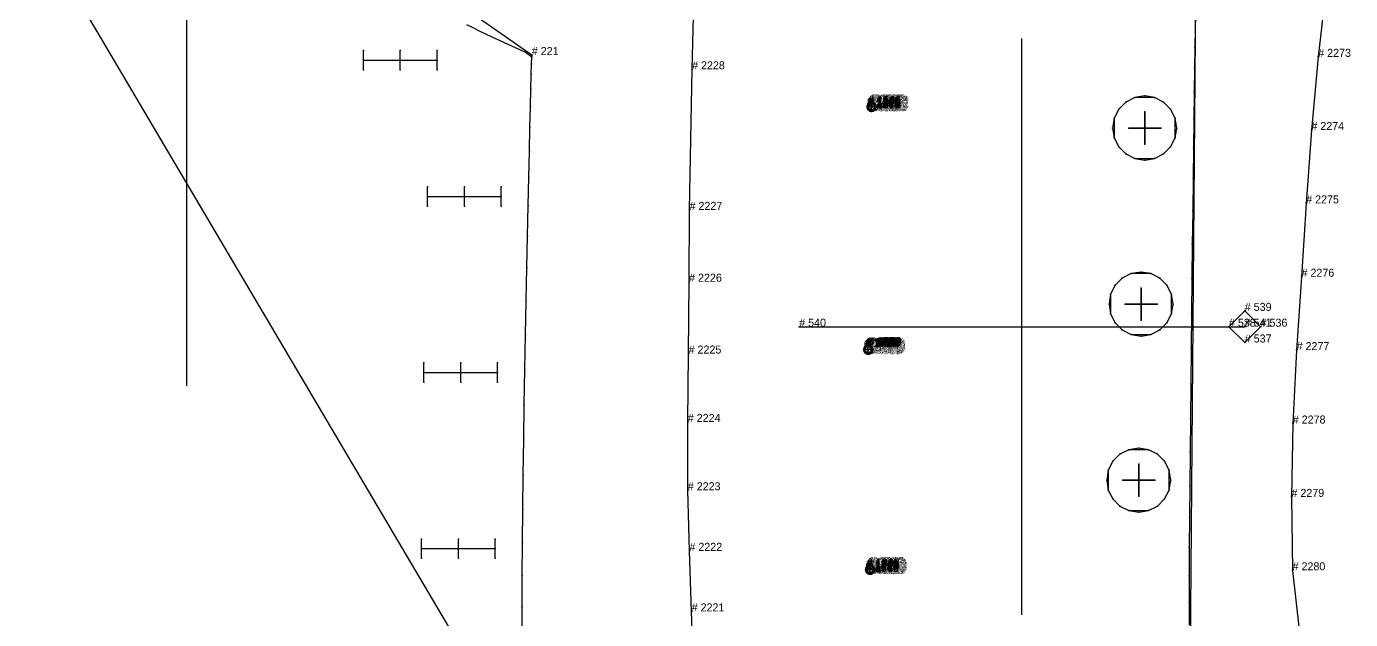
# Model space of a CAD drawing. Extents: x -129 to 180, y -125 to 336.
# Drawn here: x 24.36 to 65.71, y 188.91 to 207.43 of the extents above; entities that cross this region are included whole.
import ezdxf

# ---------------------------------------------------------------- set-up
doc = ezdxf.new("R2010")
doc.units = 0

# ---------------------------------------------------------------- blocks, each defined once
blk = doc.blocks.new('Pattern_74796_M')
at = {"layer": '1'}
for points in [[(45.217052, 186.382645), (45.131348, 189.159744), (45.061436, 191.051224), (45.011032, 192.943192), (45.010338, 195.077774), (45.036144, 197.212845), (45.050938, 199.456528), (45.065842, 201.700211), (45.14415, 206.090179), (45.260849, 210.641754)], [(64.961678, 208.761566), (64.700653, 206.480087), (64.486641, 204.193909), (64.323631, 201.903412), (64.178619, 199.611633), (64.024605, 197.32016), (63.904613, 195.027374), (63.864609, 192.73497), (63.898605, 190.442184), (64.31163, 186.728256)]]:
    blk.add_lwpolyline(points, dxfattribs=at)
at = {"layer": '2'}
for p in [(64.700653, 206.480087), (64.700653, 206.480087), (45.14415, 206.090179), (45.14415, 206.090179), (59.2799, 205.257431), (59.2799, 205.257431), (59.2799, 205.257431), (59.2799, 205.257431), (50.608654, 204.918518), (50.608654, 204.918518), (50.608677, 204.918533), (50.608677, 204.918533), (50.611362, 204.946045), (50.611362, 204.946045), (50.611362, 204.890991), (50.611362, 204.890991), (50.619385, 204.972519), (50.619385, 204.972519), (50.619385, 204.864517), (50.619385, 204.864517), (50.63242, 204.996918), (50.63242, 204.996918), (50.632431, 204.840118), (50.632431, 204.840118), (50.643944, 204.918518), (50.643944, 204.918518), (50.649986, 205.018295), (50.649986, 205.018295), (50.649986, 204.818741), (50.649986, 204.818741), (50.651978, 204.959015), (50.651978, 204.959015), (50.651978, 204.878021), (50.651978, 204.878021), (50.67136, 205.035858), (50.67136, 205.035858), (50.67136, 204.801193), (50.67136, 204.801193), (50.674938, 204.993362), (50.674938, 204.993362), (50.674938, 204.843689), (50.674938, 204.843689), (50.695763, 205.048889), (50.695763, 205.048889), (50.695763, 204.788162), (50.695763, 204.788162), (50.709263, 205.016296), (50.709263, 205.016296), (50.709263, 204.82074), (50.709263, 204.82074), (50.72224, 205.056915), (50.72224, 205.056915), (50.72224, 204.780121), (50.72224, 204.780121), (50.749779, 205.059631), (50.749779, 205.059631), (50.749779, 205.024353), (50.749779, 205.024353), (50.749779, 204.812683), (50.749779, 204.812683), (50.749779, 204.77742), (50.749779, 204.77742), (50.74979, 205.059647), (50.74979, 205.059647), (50.74979, 204.777435), (50.74979, 204.777435), (50.777294, 205.056915), (50.777294, 205.056915), (50.777294, 204.780121), (50.777294, 204.780121), (50.790268, 205.016296), (50.790268, 205.016296), (50.790268, 204.82074), (50.790268, 204.82074), (50.803772, 205.048889), (50.803772, 205.048889), (50.803772, 204.788162), (50.803772, 204.788162), (50.824608, 204.993362), (50.824608, 204.993362), (50.824608, 204.843689), (50.824608, 204.843689), (50.828159, 205.035843), (50.828159, 205.035843), (50.828159, 204.801193), (50.828159, 204.801193), (50.847546, 204.959015), (50.847546, 204.959015), (50.847546, 204.878021), (50.847546, 204.878021), (50.849548, 204.818756), (50.849548, 204.818756), (50.84956, 205.018295), (50.84956, 205.018295), (50.855602, 204.918518), (50.855602, 204.918518), (50.855602, 204.918518), (50.855602, 204.918518), (50.867088, 204.996918), (50.867088, 204.996918), (50.867088, 204.840118), (50.867088, 204.840118), (50.880127, 204.972519), (50.880127, 204.972519), (50.880127, 204.864532), (50.880127, 204.864532), (50.888157, 204.890991), (50.888157, 204.890991), (50.888168, 204.946045), (50.888168, 204.946045), (50.890892, 204.918518), (50.890892, 204.918518), (50.890892, 204.918518), (50.890892, 204.918518), (50.890903, 204.918533), (50.890903, 204.918533), (59.2799, 204.757431), (59.2799, 204.757431), (58.2799, 204.257431), (58.2799, 204.257431), (58.7799, 204.257431), (58.7799, 204.257431), (58.7799, 204.257431), (58.7799, 204.257431), (59.7799, 204.257431), (59.7799, 204.257431), (60.2799, 204.257431), (60.2799, 204.257431), (64.486641, 204.193909), (64.486641, 204.193909), (59.2799, 203.757431), (59.2799, 203.757431), (59.2799, 203.757431), (59.2799, 203.757431), (59.2799, 203.257431), (59.2799, 203.257431), (64.323631, 201.903412), (64.323631, 201.903412), (45.065842, 201.700211), (45.065842, 201.700211), (59.166245, 199.758636), (59.166245, 199.758636), (59.166245, 199.758636), (59.166245, 199.758636), (45.050938, 199.456528), (45.050938, 199.456528), (64.178619, 199.611633), (64.178619, 199.611633), (59.166245, 199.258636), (59.166245, 199.258636), (58.166245, 198.758636), (58.166245, 198.758636), (58.666245, 198.758636), (58.666245, 198.758636), (58.666245, 198.758636), (58.666245, 198.758636), (59.666245, 198.758636), (59.666245, 198.758636), (60.166245, 198.758636), (60.166245, 198.758636), (62.405724, 198.546295), (62.405724, 198.546295), (59.166245, 198.258636), (59.166245, 198.258636), (59.166245, 198.258636), (59.166245, 198.258636), (48.489353, 198.052383), (48.489353, 198.052383), (59.166245, 197.758636), (59.166245, 197.758636), (61.911888, 198.052383), (61.911888, 198.052383), (62.405724, 198.052383), (62.405724, 198.052383), (62.899643, 198.052383), (62.899643, 198.052383), (62.899643, 198.052383), (62.899643, 198.052383), (50.505478, 197.334946), (50.505478, 197.334946), (50.505493, 197.334976), (50.505493, 197.334976), (50.50819, 197.307434), (50.50819, 197.307434), (50.508202, 197.362518), (50.508202, 197.362518), (50.51622, 197.388962), (50.51622, 197.388962), (50.51622, 197.280975), (50.51622, 197.280975), (50.529259, 197.256577), (50.529259, 197.256577), (50.52927, 197.413361), (50.52927, 197.413361), (50.540771, 197.334976), (50.540771, 197.334976), (50.546825, 197.434753), (50.546825, 197.434753), (50.548813, 197.375473), (50.548813, 197.375473), (50.548813, 197.294479), (50.548813, 197.294479), (50.568199, 197.452301), (50.568199, 197.452301), (50.571762, 197.409805), (50.571762, 197.409805), (50.571762, 197.260132), (50.571762, 197.260132), (50.59259, 197.465332), (50.59259, 197.465332), (50.606091, 197.432755), (50.606091, 197.432755), (50.619053, 197.473358), (50.619053, 197.473358), (50.646591, 197.476044), (50.646591, 197.476044), (50.646606, 197.476074), (50.646606, 197.476074), (50.646606, 197.440796), (50.646606, 197.440796), (50.674118, 197.473358), (50.674118, 197.473358), (50.687096, 197.432755), (50.687096, 197.432755), (50.700596, 197.465332), (50.700596, 197.465332), (50.721436, 197.409805), (50.721436, 197.409805), (50.721436, 197.260132), (50.721436, 197.260132), (50.724987, 197.452301), (50.724987, 197.452301), (50.74437, 197.375473), (50.74437, 197.375473), (50.744385, 197.294479), (50.744385, 197.294479), (50.746372, 197.434738), (50.746372, 197.434738), (50.752441, 197.334976), (50.752441, 197.334976), (50.752441, 197.334976), (50.752441, 197.334976), (50.763916, 197.413361), (50.763916, 197.413361), (50.763916, 197.256577), (50.763916, 197.256577), (50.776962, 197.388962), (50.776962, 197.388962), (50.776962, 197.280975), (50.776962, 197.280975), (50.784996, 197.362503), (50.784996, 197.362503), (50.784996, 197.307434), (50.784996, 197.307434), (50.787693, 197.334946), (50.787693, 197.334946), (50.78772, 197.334976), (50.78772, 197.334976), (50.78772, 197.334976), (50.78772, 197.334976), (62.405724, 197.558563), (62.405724, 197.558563), (64.024605, 197.32016), (64.024605, 197.32016), (45.036144, 197.212845), (45.036144, 197.212845), (50.546814, 197.235199), (50.546814, 197.235199), (50.568199, 197.217651), (50.568199, 197.217651), (50.59259, 197.204605), (50.59259, 197.204605), (50.606091, 197.237198), (50.606091, 197.237198), (50.619064, 197.196579), (50.619064, 197.196579), (50.646591, 197.193848), (50.646591, 197.193848), (50.646606, 197.229141), (50.646606, 197.229141), (50.646606, 197.193863), (50.646606, 197.193863), (50.674118, 197.196564), (50.674118, 197.196564), (50.687096, 197.237198), (50.687096, 197.237198), (50.700596, 197.204605), (50.700596, 197.204605), (50.724987, 197.217651), (50.724987, 197.217651), (50.746372, 197.235199), (50.746372, 197.235199), (45.010338, 195.077774), (45.010338, 195.077774), (63.904613, 195.027374), (63.904613, 195.027374), (59.0947, 194.259125), (59.0947, 194.259125), (59.0947, 194.259125), (59.0947, 194.259125), (59.0947, 193.759125), (59.0947, 193.759125), (58.0947, 193.259125), (58.0947, 193.259125), (58.5947, 193.259125), (58.5947, 193.259125), (58.5947, 193.259125), (58.5947, 193.259125), (59.5947, 193.259125), (59.5947, 193.259125), (60.0947, 193.259125), (60.0947, 193.259125), (45.011032, 192.943192), (45.011032, 192.943192), (59.0947, 192.759125), (59.0947, 192.759125), (59.0947, 192.759125), (59.0947, 192.759125), (63.864609, 192.73497), (63.864609, 192.73497), (59.0947, 192.259125), (59.0947, 192.259125), (45.061436, 191.051224), (45.061436, 191.051224), (50.563854, 190.465485), (50.563854, 190.465485), (50.563877, 190.465485), (50.563877, 190.465485), (50.566551, 190.493011), (50.566551, 190.493011), (50.566551, 190.437958), (50.566551, 190.437958), (50.57457, 190.519501), (50.57457, 190.519501), (50.57457, 190.411484), (50.57457, 190.411484), (50.587608, 190.3871), (50.587608, 190.3871), (50.58762, 190.543884), (50.58762, 190.543884), (50.599133, 190.465485), (50.599133, 190.465485), (50.605175, 190.565277), (50.605175, 190.565277), (50.605175, 190.365707), (50.605175, 190.365707), (50.607178, 190.505997), (50.607178, 190.505997), (50.607178, 190.425003), (50.607178, 190.425003), (50.626549, 190.582825), (50.626549, 190.582825), (50.626549, 190.348175), (50.626549, 190.348175), (50.630127, 190.540314), (50.630127, 190.540314), (50.630127, 190.390656), (50.630127, 190.390656), (50.65094, 190.595856), (50.65094, 190.595856), (50.65094, 190.335114), (50.65094, 190.335114), (50.664452, 190.563263), (50.664452, 190.563263), (50.664463, 190.367706), (50.664463, 190.367706), (50.677414, 190.603882), (50.677414, 190.603882), (50.677414, 190.327103), (50.677414, 190.327103), (50.704967, 190.606598), (50.704967, 190.606598), (50.704967, 190.57132), (50.704967, 190.57132), (50.704967, 190.35965), (50.704967, 190.35965), (50.704967, 190.324371), (50.704967, 190.324371), (50.70499, 190.606598), (50.70499, 190.606598), (50.70499, 190.324387), (50.70499, 190.324387), (50.732494, 190.603882), (50.732494, 190.603882), (50.732494, 190.327103), (50.732494, 190.327103), (50.745457, 190.563263), (50.745457, 190.563263), (50.745457, 190.367722), (50.745457, 190.367722), (50.758945, 190.595856), (50.758945, 190.595856), (50.758957, 190.335129), (50.758957, 190.335129), (50.779785, 190.540314), (50.779785, 190.540314), (50.779797, 190.390656), (50.779797, 190.390656), (50.783348, 190.582825), (50.783348, 190.582825), (50.783348, 190.348175), (50.783348, 190.348175), (50.802719, 190.505997), (50.802719, 190.505997), (50.802719, 190.424988), (50.802719, 190.424988), (50.804749, 190.565277), (50.804749, 190.565277), (50.804749, 190.365707), (50.804749, 190.365707), (50.810802, 190.465485), (50.810802, 190.465485), (50.810802, 190.465485), (50.810802, 190.465485), (50.822289, 190.543884), (50.822289, 190.543884), (50.822289, 190.3871), (50.822289, 190.3871), (50.835327, 190.519501), (50.835327, 190.519501), (50.835327, 190.411499), (50.835327, 190.411499), (50.843357, 190.493011), (50.843357, 190.493011), (50.843357, 190.437958), (50.843357, 190.437958), (50.846081, 190.465485), (50.846081, 190.465485), (50.846081, 190.465485), (50.846081, 190.465485), (50.846104, 190.465485), (50.846104, 190.465485), (63.898605, 190.442184), (63.898605, 190.442184), (45.131348, 189.159744), (45.131348, 189.159744)]:
    blk.add_point(p, dxfattribs=at)
at = {"layer": '3'}
for p in [(60.857849, 207.34021), (60.857849, 207.34021), (60.849804, 206.775604), (60.849804, 206.775604), (60.840481, 206.112778), (60.840481, 206.112778), (58.970886, 205.208481), (58.970886, 205.208481), (59.588913, 205.208481), (59.588913, 205.208481), (60.830063, 205.36171), (60.830063, 205.36171), (58.470886, 204.84523), (58.470886, 204.84523), (58.692112, 205.066437), (58.692112, 205.066437), (59.867687, 205.066437), (59.867687, 205.066437), (60.088913, 204.84523), (60.088913, 204.84523), (58.328842, 204.566452), (58.328842, 204.566452), (60.230957, 204.566452), (60.230957, 204.566452), (60.818733, 204.532318), (60.818733, 204.532318), (58.328842, 203.94841), (58.328842, 203.94841), (60.230957, 203.94841), (60.230957, 203.94841), (58.470886, 203.669647), (58.470886, 203.669647), (60.088913, 203.669647), (60.088913, 203.669647), (60.806679, 203.634583), (60.806679, 203.634583), (58.692112, 203.44841), (58.692112, 203.44841), (58.970886, 203.306366), (58.970886, 203.306366), (59.588913, 203.306366), (59.588913, 203.306366), (59.867687, 203.44841), (59.867687, 203.44841), (60.794086, 202.678421), (60.794086, 202.678421), (60.781139, 201.673782), (60.781139, 201.673782), (60.768028, 200.630646), (60.768028, 200.630646), (58.357231, 199.346405), (58.357231, 199.346405), (58.578461, 199.567657), (58.578461, 199.567657), (58.857231, 199.709686), (58.857231, 199.709686), (59.475262, 199.709686), (59.475262, 199.709686), (59.754032, 199.567657), (59.754032, 199.567657), (59.975262, 199.346405), (59.975262, 199.346405), (60.754929, 199.558929), (60.754929, 199.558929), (58.215191, 199.067657), (58.215191, 199.067657), (60.117302, 199.067657), (60.117302, 199.067657), (58.215191, 198.449615), (58.215191, 198.449615), (58.357231, 198.170853), (58.357231, 198.170853), (59.975262, 198.170853), (59.975262, 198.170853), (60.117302, 198.449615), (60.117302, 198.449615), (60.742031, 198.468597), (60.742031, 198.468597), (58.578461, 197.949615), (58.578461, 197.949615), (58.857231, 197.807571), (58.857231, 197.807571), (59.475262, 197.807571), (59.475262, 197.807571), (59.754032, 197.949615), (59.754032, 197.949615), (60.729519, 197.369583), (60.729519, 197.369583), (60.717583, 196.271851), (60.717583, 196.271851), (60.706402, 195.185333), (60.706402, 195.185333), (58.506912, 194.068146), (58.506912, 194.068146), (58.785686, 194.210175), (58.785686, 194.210175), (59.403717, 194.210175), (59.403717, 194.210175), (59.682487, 194.068146), (59.682487, 194.068146), (60.696163, 194.11998), (60.696163, 194.11998), (58.143646, 193.568146), (58.143646, 193.568146), (58.285686, 193.846893), (58.285686, 193.846893), (59.903717, 193.846893), (59.903717, 193.846893), (60.045757, 193.568146), (60.045757, 193.568146), (58.143646, 192.950104), (58.143646, 192.950104), (60.045757, 192.950104), (60.045757, 192.950104), (60.687054, 193.085754), (60.687054, 193.085754), (58.285686, 192.671341), (58.285686, 192.671341), (58.506912, 192.450104), (58.506912, 192.450104), (58.785686, 192.30806), (58.785686, 192.30806), (59.403717, 192.30806), (59.403717, 192.30806), (59.682487, 192.450104), (59.682487, 192.450104), (59.903717, 192.671341), (59.903717, 192.671341), (60.679253, 192.09259), (60.679253, 192.09259), (60.672955, 191.150436), (60.672955, 191.150436), (60.668335, 190.269257), (60.668335, 190.269257), (60.665588, 189.458969), (60.665588, 189.458969)]:
    blk.add_point(p, dxfattribs=at)
at = {"layer": '7'}
blk.add_line((55.447533, 189.052429), (55.447533, 207.052429), dxfattribs=at)
at = {"layer": '8'}
for points in [[(60.698704, 186.643463), (60.87352, 208.417664)], [(60.864426, 207.796677), (60.857849, 207.34021), (60.849804, 206.775604), (60.840481, 206.112778), (60.830063, 205.36171), (60.818733, 204.532318), (60.806679, 203.634583), (60.794086, 202.678421), (60.781139, 201.673782), (60.768028, 200.630646), (60.754929, 199.558929), (60.742031, 198.468597), (60.729519, 197.369583), (60.717583, 196.271851), (60.706402, 195.185333), (60.696163, 194.11998), (60.687054, 193.085754), (60.679253, 192.09259), (60.672955, 191.150436), (60.668335, 190.269257), (60.665588, 189.458969), (60.664894, 188.729553)], [(50.890903, 204.918533), (50.608677, 204.918533)], [(50.74979, 204.777435), (50.74979, 205.059647)], [(48.489353, 198.052383), (62.405724, 198.052383)], [(50.787693, 197.334946), (50.505478, 197.334946)], [(50.646591, 197.193848), (50.646591, 197.476044)], [(50.846104, 190.465485), (50.563877, 190.465485)], [(50.70499, 190.324387), (50.70499, 190.606598)]]:
    blk.add_lwpolyline(points, dxfattribs=at)
for points in [[(59.2799, 205.257431), (58.970886, 205.208481), (58.692112, 205.066437), (58.470886, 204.84523), (58.328842, 204.566452), (58.2799, 204.257431), (58.328842, 203.94841), (58.470886, 203.669647), (58.692112, 203.44841), (58.970886, 203.306366), (59.2799, 203.257431), (59.588913, 203.306366), (59.867687, 203.44841), (60.088913, 203.669647), (60.230957, 203.94841), (60.2799, 204.257431), (60.230957, 204.566452), (60.088913, 204.84523), (59.867687, 205.066437), (59.588913, 205.208481), (59.2799, 205.257431)], [(50.890892, 204.918518), (50.888157, 204.890991), (50.880127, 204.864532), (50.867088, 204.840118), (50.849548, 204.818756), (50.828159, 204.801193), (50.803772, 204.788162), (50.777294, 204.780121), (50.749779, 204.77742), (50.72224, 204.780121), (50.695763, 204.788162), (50.67136, 204.801193), (50.649986, 204.818741), (50.632431, 204.840118), (50.619385, 204.864517), (50.611362, 204.890991), (50.608654, 204.918518), (50.611362, 204.946045), (50.619385, 204.972519), (50.63242, 204.996918), (50.649986, 205.018295), (50.67136, 205.035858), (50.695763, 205.048889), (50.72224, 205.056915), (50.749779, 205.059631), (50.777294, 205.056915), (50.803772, 205.048889), (50.828159, 205.035843), (50.84956, 205.018295), (50.867088, 204.996918), (50.880127, 204.972519), (50.888168, 204.946045), (50.890892, 204.918518)], [(50.855602, 204.918518), (50.847546, 204.878021), (50.824608, 204.843689), (50.790268, 204.82074), (50.749779, 204.812683), (50.709263, 204.82074), (50.674938, 204.843689), (50.651978, 204.878021), (50.643944, 204.918518), (50.651978, 204.959015), (50.674938, 204.993362), (50.709263, 205.016296), (50.749779, 205.024353), (50.790268, 205.016296), (50.824608, 204.993362), (50.847546, 204.959015), (50.855602, 204.918518)], [(59.2799, 203.757431), (59.2799, 204.757431), (59.2799, 203.757431)], [(58.7799, 204.257431), (59.7799, 204.257431), (58.7799, 204.257431)], [(59.166245, 199.758636), (58.857231, 199.709686), (58.578461, 199.567657), (58.357231, 199.346405), (58.215191, 199.067657), (58.166245, 198.758636), (58.215191, 198.449615), (58.357231, 198.170853), (58.578461, 197.949615), (58.857231, 197.807571), (59.166245, 197.758636), (59.475262, 197.807571), (59.754032, 197.949615), (59.975262, 198.170853), (60.117302, 198.449615), (60.166245, 198.758636), (60.117302, 199.067657), (59.975262, 199.346405), (59.754032, 199.567657), (59.475262, 199.709686), (59.166245, 199.758636)], [(59.166245, 198.258636), (59.166245, 199.258636), (59.166245, 198.258636)], [(58.666245, 198.758636), (59.666245, 198.758636), (58.666245, 198.758636)], [(62.899643, 198.052383), (62.405724, 197.558563), (61.911888, 198.052383), (62.405724, 198.546295), (62.899643, 198.052383)], [(50.78772, 197.334976), (50.784996, 197.307434), (50.776962, 197.280975), (50.763916, 197.256577), (50.746372, 197.235199), (50.724987, 197.217651), (50.700596, 197.204605), (50.674118, 197.196564), (50.646606, 197.193863), (50.619064, 197.196579), (50.59259, 197.204605), (50.568199, 197.217651), (50.546814, 197.235199), (50.529259, 197.256577), (50.51622, 197.280975), (50.50819, 197.307434), (50.505493, 197.334976), (50.508202, 197.362518), (50.51622, 197.388962), (50.52927, 197.413361), (50.546825, 197.434753), (50.568199, 197.452301), (50.59259, 197.465332), (50.619053, 197.473358), (50.646606, 197.476074), (50.674118, 197.473358), (50.700596, 197.465332), (50.724987, 197.452301), (50.746372, 197.434738), (50.763916, 197.413361), (50.776962, 197.388962), (50.784996, 197.362503), (50.78772, 197.334976)], [(50.752441, 197.334976), (50.744385, 197.294479), (50.721436, 197.260132), (50.687096, 197.237198), (50.646606, 197.229141), (50.606091, 197.237198), (50.571762, 197.260132), (50.548813, 197.294479), (50.540771, 197.334976), (50.548813, 197.375473), (50.571762, 197.409805), (50.606091, 197.432755), (50.646606, 197.440796), (50.687096, 197.432755), (50.721436, 197.409805), (50.74437, 197.375473), (50.752441, 197.334976)], [(59.0947, 194.259125), (58.785686, 194.210175), (58.506912, 194.068146), (58.285686, 193.846893), (58.143646, 193.568146), (58.0947, 193.259125), (58.143646, 192.950104), (58.285686, 192.671341), (58.506912, 192.450104), (58.785686, 192.30806), (59.0947, 192.259125), (59.403717, 192.30806), (59.682487, 192.450104), (59.903717, 192.671341), (60.045757, 192.950104), (60.0947, 193.259125), (60.045757, 193.568146), (59.903717, 193.846893), (59.682487, 194.068146), (59.403717, 194.210175), (59.0947, 194.259125)], [(59.0947, 192.759125), (59.0947, 193.759125), (59.0947, 192.759125)], [(58.5947, 193.259125), (59.5947, 193.259125), (58.5947, 193.259125)], [(50.846081, 190.465485), (50.843357, 190.437958), (50.835327, 190.411499), (50.822289, 190.3871), (50.804749, 190.365707), (50.783348, 190.348175), (50.758957, 190.335129), (50.732494, 190.327103), (50.704967, 190.324371), (50.677414, 190.327103), (50.65094, 190.335114), (50.626549, 190.348175), (50.605175, 190.365707), (50.587608, 190.3871), (50.57457, 190.411484), (50.566551, 190.437958), (50.563854, 190.465485), (50.566551, 190.493011), (50.57457, 190.519501), (50.58762, 190.543884), (50.605175, 190.565277), (50.626549, 190.582825), (50.65094, 190.595856), (50.677414, 190.603882), (50.704967, 190.606598), (50.732494, 190.603882), (50.758945, 190.595856), (50.783348, 190.582825), (50.804749, 190.565277), (50.822289, 190.543884), (50.835327, 190.519501), (50.843357, 190.493011), (50.846081, 190.465485)], [(50.810802, 190.465485), (50.802719, 190.424988), (50.779797, 190.390656), (50.745457, 190.367722), (50.704967, 190.35965), (50.664463, 190.367706), (50.630127, 190.390656), (50.607178, 190.425003), (50.599133, 190.465485), (50.607178, 190.505997), (50.630127, 190.540314), (50.664452, 190.563263), (50.704967, 190.57132), (50.745457, 190.563263), (50.779785, 190.540314), (50.802719, 190.505997), (50.810802, 190.465485)]]:
    blk.add_lwpolyline(points, close=True, dxfattribs=at)
at = {"layer": '85'}
for points in [[(60.864426, 207.796677), (60.857849, 207.34021), (60.849804, 206.775604), (60.840481, 206.112778), (60.830063, 205.36171), (60.818733, 204.532318), (60.806679, 203.634583), (60.794086, 202.678421), (60.781139, 201.673782), (60.768028, 200.630646), (60.754929, 199.558929), (60.742031, 198.468597), (60.729519, 197.369583), (60.717583, 196.271851), (60.706402, 195.185333), (60.696163, 194.11998), (60.687054, 193.085754), (60.679253, 192.09259), (60.672955, 191.150436), (60.668335, 190.269257), (60.665588, 189.458969), (60.664894, 188.729553)], [(50.608677, 204.918533)], [(50.74979, 205.059647)], [(62.405724, 198.052383)], [(50.505478, 197.334946)], [(50.646591, 197.476044)], [(50.563877, 190.465485)], [(50.70499, 190.606598)]]:
    blk.add_lwpolyline(points, dxfattribs=at)
for points in [[(58.970886, 205.208481), (58.692112, 205.066437), (58.470886, 204.84523), (58.328842, 204.566452), (58.328842, 203.94841), (58.470886, 203.669647), (58.692112, 203.44841), (58.970886, 203.306366), (59.588913, 203.306366), (59.867687, 203.44841), (60.088913, 203.669647), (60.230957, 203.94841), (60.230957, 204.566452), (60.088913, 204.84523), (59.867687, 205.066437), (59.588913, 205.208481)], [(58.857231, 199.709686), (58.578461, 199.567657), (58.357231, 199.346405), (58.215191, 199.067657), (58.215191, 198.449615), (58.357231, 198.170853), (58.578461, 197.949615), (58.857231, 197.807571), (59.475262, 197.807571), (59.754032, 197.949615), (59.975262, 198.170853), (60.117302, 198.449615), (60.117302, 199.067657), (59.975262, 199.346405), (59.754032, 199.567657), (59.475262, 199.709686)], [(58.785686, 194.210175), (58.506912, 194.068146), (58.285686, 193.846893), (58.143646, 193.568146), (58.143646, 192.950104), (58.285686, 192.671341), (58.506912, 192.450104), (58.785686, 192.30806), (59.403717, 192.30806), (59.682487, 192.450104), (59.903717, 192.671341), (60.045757, 192.950104), (60.045757, 193.568146), (59.903717, 193.846893), (59.682487, 194.068146), (59.403717, 194.210175)]]:
    blk.add_lwpolyline(points, close=True, dxfattribs=at)
at = {"layer": '1'}
for s, p in [('# 2273', (64.700653, 206.480087)), ('# 2228', (45.14415, 206.090179)), ('# 2274', (64.486641, 204.193909)), ('# 2227', (45.065842, 201.700211)), ('# 2275', (64.323631, 201.903412)), ('# 2276', (64.178619, 199.611633)), ('# 2226', (45.050938, 199.456528)), ('# 2225', (45.036144, 197.212845)), ('# 2277', (64.024605, 197.32016)), ('# 2224', (45.010338, 195.077774)), ('# 2278', (63.904613, 195.027374)), ('# 2223', (45.011032, 192.943192)), ('# 2279', (63.864609, 192.73497)), ('# 2222', (45.061436, 191.051224)), ('# 2280', (63.898605, 190.442184)), ('# 2221', (45.131348, 189.159744))]:
    blk.add_text(s, height=0.25, dxfattribs=at).set_placement(p)
at = {"layer": '8'}
for s, p in [('# 1562', (50.608654, 204.918518)), ('# 1433', (50.608677, 204.918533)), ('# 1563', (50.611362, 204.946045)), ('# 1561', (50.611362, 204.890991)), ('# 1564', (50.619385, 204.972519)), ('# 1560', (50.619385, 204.864517)), ('# 1565', (50.63242, 204.996918)), ('# 1474', (50.643944, 204.918518)), ('# 1566', (50.649986, 205.018295)), ('# 1475', (50.651978, 204.959015)), ('# 1473', (50.651978, 204.878021)), ('# 1567', (50.67136, 205.035858)), ('# 1476', (50.674938, 204.993362)), ('# 1568', (50.695763, 205.048889)), ('# 1477', (50.709263, 205.016296)), ('# 1569', (50.72224, 205.056915)), ('# 1570', (50.749779, 205.059631)), ('# 1478', (50.749779, 205.024353)), ('# 1431', (50.74979, 205.059647)), ('# 1571', (50.777294, 205.056915)), ('# 1479', (50.790268, 205.016296)), ('# 1572', (50.803772, 205.048889)), ('# 1480', (50.824608, 204.993362)), ('# 1573', (50.828159, 205.035843)), ('# 1481', (50.847546, 204.959015)), ('# 1467', (50.847546, 204.878021)), ('# 1574', (50.84956, 205.018295)), ('# 1466', (50.855602, 204.918518)), ('# 1466', (50.855602, 204.918518)), ('# 1575', (50.867088, 204.996918)), ('# 1576', (50.880127, 204.972519)), ('# 1548', (50.880127, 204.864532)), ('# 1547', (50.888157, 204.890991)), ('# 1577', (50.888168, 204.946045)), ('# 1546', (50.890892, 204.918518)), ('# 1546', (50.890892, 204.918518)), ('# 1432', (50.890903, 204.918533)), ('# 1559', (50.632431, 204.840118)), ('# 1558', (50.649986, 204.818741)), ('# 1557', (50.67136, 204.801193)), ('# 1472', (50.674938, 204.843689)), ('# 1556', (50.695763, 204.788162)), ('# 1471', (50.709263, 204.82074)), ('# 1555', (50.72224, 204.780121)), ('# 1470', (50.749779, 204.812683)), ('# 1554', (50.749779, 204.77742)), ('# 1430', (50.74979, 204.777435)), ('# 1553', (50.777294, 204.780121)), ('# 1469', (50.790268, 204.82074)), ('# 1552', (50.803772, 204.788162)), ('# 1468', (50.824608, 204.843689)), ('# 1551', (50.828159, 204.801193)), ('# 1550', (50.849548, 204.818756)), ('# 1549', (50.867088, 204.840118)), ('# 539', (62.405724, 198.546295)), ('# 540', (48.489353, 198.052383)), ('# 538', (61.911888, 198.052383)), ('# 541', (62.405724, 198.052383)), ('# 536', (62.899643, 198.052383)), ('# 536', (62.899643, 198.052383)), ('# 1713', (50.52927, 197.413361)), ('# 1714', (50.546825, 197.434753)), ('# 1715', (50.568199, 197.452301)), ('# 1624', (50.571762, 197.409805)), ('# 1716', (50.59259, 197.465332)), ('# 1625', (50.606091, 197.432755)), ('# 1717', (50.619053, 197.473358)), ('# 1579', (50.646591, 197.476044)), ('# 1718', (50.646606, 197.476074)), ('# 1626', (50.646606, 197.440796)), ('# 1719', (50.674118, 197.473358)), ('# 1627', (50.687096, 197.432755)), ('# 1720', (50.700596, 197.465332)), ('# 1628', (50.721436, 197.409805)), ('# 1721', (50.724987, 197.452301)), ('# 1722', (50.746372, 197.434738)), ('# 1723', (50.763916, 197.413361)), ('# 537', (62.405724, 197.558563)), ('# 1581', (50.505478, 197.334946)), ('# 1710', (50.505493, 197.334976)), ('# 1709', (50.50819, 197.307434)), ('# 1711', (50.508202, 197.362518)), ('# 1712', (50.51622, 197.388962)), ('# 1708', (50.51622, 197.280975)), ('# 1707', (50.529259, 197.256577)), ('# 1622', (50.540771, 197.334976)), ('# 1706', (50.546814, 197.235199)), ('# 1623', (50.548813, 197.375473)), ('# 1621', (50.548813, 197.294479)), ('# 1705', (50.568199, 197.217651)), ('# 1620', (50.571762, 197.260132)), ('# 1704', (50.59259, 197.204605)), ('# 1619', (50.606091, 197.237198)), ('# 1703', (50.619064, 197.196579)), ('# 1578', (50.646591, 197.193848)), ('# 1618', (50.646606, 197.229141)), ('# 1702', (50.646606, 197.193863)), ('# 1701', (50.674118, 197.196564)), ('# 1617', (50.687096, 197.237198)), ('# 1700', (50.700596, 197.204605)), ('# 1616', (50.721436, 197.260132)), ('# 1699', (50.724987, 197.217651)), ('# 1629', (50.74437, 197.375473)), ('# 1615', (50.744385, 197.294479)), ('# 1698', (50.746372, 197.235199)), ('# 1614', (50.752441, 197.334976)), ('# 1614', (50.752441, 197.334976)), ('# 1697', (50.763916, 197.256577)), ('# 1724', (50.776962, 197.388962)), ('# 1696', (50.776962, 197.280975)), ('# 1725', (50.784996, 197.362503)), ('# 1695', (50.784996, 197.307434)), ('# 1580', (50.787693, 197.334946)), ('# 1694', (50.78772, 197.334976)), ('# 1694', (50.78772, 197.334976)), ('# 1858', (50.563854, 190.465485)), ('# 1729', (50.563877, 190.465485)), ('# 1859', (50.566551, 190.493011)), ('# 1857', (50.566551, 190.437958)), ('# 1860', (50.57457, 190.519501)), ('# 1856', (50.57457, 190.411484)), ('# 1855', (50.587608, 190.3871)), ('# 1861', (50.58762, 190.543884)), ('# 1770', (50.599133, 190.465485)), ('# 1862', (50.605175, 190.565277)), ('# 1771', (50.607178, 190.505997)), ('# 1769', (50.607178, 190.425003)), ('# 1863', (50.626549, 190.582825)), ('# 1772', (50.630127, 190.540314)), ('# 1768', (50.630127, 190.390656)), ('# 1864', (50.65094, 190.595856)), ('# 1773', (50.664452, 190.563263)), ('# 1865', (50.677414, 190.603882)), ('# 1866', (50.704967, 190.606598)), ('# 1774', (50.704967, 190.57132)), ('# 1727', (50.70499, 190.606598)), ('# 1867', (50.732494, 190.603882)), ('# 1775', (50.745457, 190.563263)), ('# 1868', (50.758945, 190.595856)), ('# 1776', (50.779785, 190.540314)), ('# 1764', (50.779797, 190.390656)), ('# 1869', (50.783348, 190.582825)), ('# 1777', (50.802719, 190.505997)), ('# 1763', (50.802719, 190.424988)), ('# 1870', (50.804749, 190.565277)), ('# 1762', (50.810802, 190.465485)), ('# 1762', (50.810802, 190.465485)), ('# 1871', (50.822289, 190.543884)), ('# 1845', (50.822289, 190.3871)), ('# 1872', (50.835327, 190.519501)), ('# 1844', (50.835327, 190.411499)), ('# 1873', (50.843357, 190.493011)), ('# 1843', (50.843357, 190.437958)), ('# 1842', (50.846081, 190.465485)), ('# 1842', (50.846081, 190.465485)), ('# 1728', (50.846104, 190.465485)), ('# 1854', (50.605175, 190.365707)), ('# 1853', (50.626549, 190.348175)), ('# 1852', (50.65094, 190.335114)), ('# 1767', (50.664463, 190.367706)), ('# 1851', (50.677414, 190.327103)), ('# 1766', (50.704967, 190.35965)), ('# 1850', (50.704967, 190.324371)), ('# 1726', (50.70499, 190.324387)), ('# 1849', (50.732494, 190.327103)), ('# 1765', (50.745457, 190.367722)), ('# 1848', (50.758957, 190.335129)), ('# 1847', (50.783348, 190.348175)), ('# 1846', (50.804749, 190.365707))]:
    blk.add_text(s, height=0.25, dxfattribs=at).set_placement(p)
at = {"layer": '85'}
for s, p in [('# 1433', (50.608677, 204.918533)), ('# 1431', (50.74979, 205.059647)), ('# 541', (62.405724, 198.052383)), ('# 1579', (50.646591, 197.476044)), ('# 1581', (50.505478, 197.334946)), ('# 1729', (50.563877, 190.465485)), ('# 1727', (50.70499, 190.606598))]:
    blk.add_text(s, height=0.25, dxfattribs=at).set_placement(p)
blk = doc.blocks.new('Pattern_516472_M')
at = {"layer": '1'}
blk.add_lwpolyline([(39.83847, 188.403717), (39.837841, 189.3172), (39.841038, 190.285446), (39.847694, 191.29895), (39.857441, 192.348236), (39.869904, 193.423798), (39.884712, 194.516174), (39.901497, 195.615845), (39.919884, 196.713348), (39.939507, 197.799179), (39.959991, 198.863861), (39.980968, 199.897888), (40.002068, 200.891785), (40.022919, 201.83606), (40.043148, 202.721222), (40.062386, 203.537781), (40.080261, 204.27626), (40.096405, 204.927155), (40.110443, 205.480972), (40.122009, 205.928253), (40.13073, 206.259476), (40.13623, 206.465179), (40.138149, 206.535843), (35.3083, 209.907684)], dxfattribs=at)
at = {"layer": '2'}
for p in [(34.87941, 206.676331), (34.87941, 206.676331), (34.87941, 206.376328), (34.87941, 206.376328), (36.029408, 206.676331), (36.029408, 206.676331), (37.179409, 206.676331), (37.179409, 206.676331), (37.179409, 206.376328), (37.179409, 206.376328), (40.138149, 206.535843), (40.138149, 206.535843), (34.87941, 206.076324), (34.87941, 206.076324), (36.029408, 206.076324), (36.029408, 206.076324), (37.179409, 206.076324), (37.179409, 206.076324), (36.881668, 202.417542), (36.881668, 202.417542), (38.031666, 202.417542), (38.031666, 202.417542), (39.181667, 202.417542), (39.181667, 202.417542), (36.881668, 202.117538), (36.881668, 202.117538), (36.881668, 201.817535), (36.881668, 201.817535), (38.031666, 201.817535), (38.031666, 201.817535), (39.181667, 202.117538), (39.181667, 202.117538), (39.181667, 201.817535), (39.181667, 201.817535), (36.768017, 196.918732), (36.768017, 196.918732), (37.918018, 196.918732), (37.918018, 196.918732), (39.06802, 196.918732), (39.06802, 196.918732), (36.768017, 196.618744), (36.768017, 196.618744), (39.06802, 196.618744), (39.06802, 196.618744), (36.768017, 196.318741), (36.768017, 196.318741), (37.918018, 196.318756), (37.918018, 196.318756), (39.06802, 196.318741), (39.06802, 196.318741), (36.696472, 191.41922), (36.696472, 191.41922), (36.696472, 191.119232), (36.696472, 191.119232), (37.846474, 191.41922), (37.846474, 191.41922), (38.996471, 191.41922), (38.996471, 191.41922), (38.996471, 191.119232), (38.996471, 191.119232), (36.696472, 190.819229), (36.696472, 190.819229), (37.846474, 190.819244), (37.846474, 190.819244), (38.996471, 190.819229), (38.996471, 190.819229)]:
    blk.add_point(p, dxfattribs=at)
at = {"layer": '3'}
for p in [(40.13623, 206.465179), (40.13623, 206.465179), (40.13073, 206.259476), (40.13073, 206.259476), (40.122009, 205.928253), (40.122009, 205.928253), (40.110443, 205.480972), (40.110443, 205.480972), (40.096405, 204.927155), (40.096405, 204.927155), (40.080261, 204.27626), (40.080261, 204.27626), (40.062386, 203.537781), (40.062386, 203.537781), (40.043148, 202.721222), (40.043148, 202.721222), (40.022919, 201.83606), (40.022919, 201.83606), (40.002068, 200.891785), (40.002068, 200.891785), (39.980968, 199.897888), (39.980968, 199.897888), (39.959991, 198.863861), (39.959991, 198.863861), (39.939507, 197.799179), (39.939507, 197.799179), (39.919884, 196.713348), (39.919884, 196.713348), (39.901497, 195.615845), (39.901497, 195.615845), (39.884712, 194.516174), (39.884712, 194.516174), (39.869904, 193.423798), (39.869904, 193.423798), (39.857441, 192.348236), (39.857441, 192.348236), (39.847694, 191.29895), (39.847694, 191.29895), (39.841038, 190.285446), (39.841038, 190.285446), (39.837841, 189.3172), (39.837841, 189.3172)]:
    blk.add_point(p, dxfattribs=at)
at = {"layer": '7'}
blk.add_line((29.367998, 196.205994), (29.367998, 214.205994), dxfattribs=at)
at = {"layer": '8'}
for points in [[(34.87941, 206.076324), (34.87941, 206.676331)], [(34.87941, 206.376328), (37.179409, 206.376328)], [(36.029408, 206.076324), (36.029408, 206.676331)], [(37.179409, 206.076324), (37.179409, 206.676331)], [(36.881668, 201.817535), (36.881668, 202.417542)], [(38.031666, 201.817535), (38.031666, 202.417542)], [(39.181667, 201.817535), (39.181667, 202.417542)], [(36.881668, 202.117538), (39.181667, 202.117538)], [(36.768017, 196.318741), (36.768017, 196.918732)], [(37.918018, 196.318756), (37.918018, 196.918732)], [(39.06802, 196.318741), (39.06802, 196.918732)], [(36.768017, 196.618744), (39.06802, 196.618744)], [(36.696472, 190.819229), (36.696472, 191.41922)], [(36.696472, 191.119232), (38.996471, 191.119232)], [(37.846474, 190.819244), (37.846474, 191.41922)], [(38.996471, 190.819229), (38.996471, 191.41922)]]:
    blk.add_lwpolyline(points, dxfattribs=at)
at = {"layer": '84'}
for points in [[(39.83847, 188.403717), (39.837841, 189.3172), (39.841038, 190.285446), (39.847694, 191.29895), (39.857441, 192.348236), (39.869904, 193.423798), (39.884712, 194.516174), (39.901497, 195.615845), (39.919884, 196.713348), (39.939507, 197.799179), (39.959991, 198.863861), (39.980968, 199.897888), (40.002068, 200.891785), (40.022919, 201.83606), (40.043148, 202.721222), (40.062386, 203.537781), (40.080261, 204.27626), (40.096405, 204.927155), (40.110443, 205.480972), (40.122009, 205.928253), (40.13073, 206.259476), (40.13623, 206.465179), (39.930309, 206.627655), (39.722767, 206.719635), (39.51582, 206.811935), (39.309757, 206.904755), (39.104881, 206.99826), (38.901478, 207.092636), (38.699848, 207.188049), (38.500282, 207.284683), (38.303078, 207.382706), (38.108524, 207.482315)], [(18.613228, 220.712357), (39.943443, 184.603989)]]:
    blk.add_lwpolyline(points, dxfattribs=at)
at = {"layer": '1'}
blk.add_text('# 221', height=0.25, dxfattribs=at).set_placement((40.138149, 206.535843))

msp = doc.modelspace()

# ---------------------------------------------------------------- block references
at = {"layer": '1'}
for name in ['Pattern_74796_M', 'Pattern_516472_M']:
    msp.add_blockref(name, (0, 0), dxfattribs=at)

doc.saveas('drawing.dxf')
